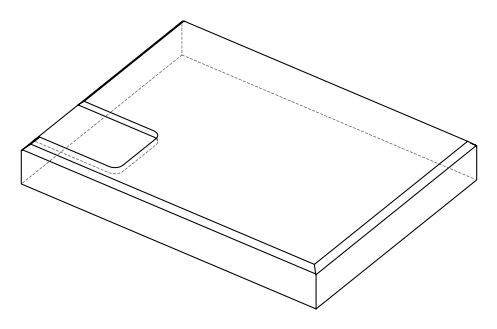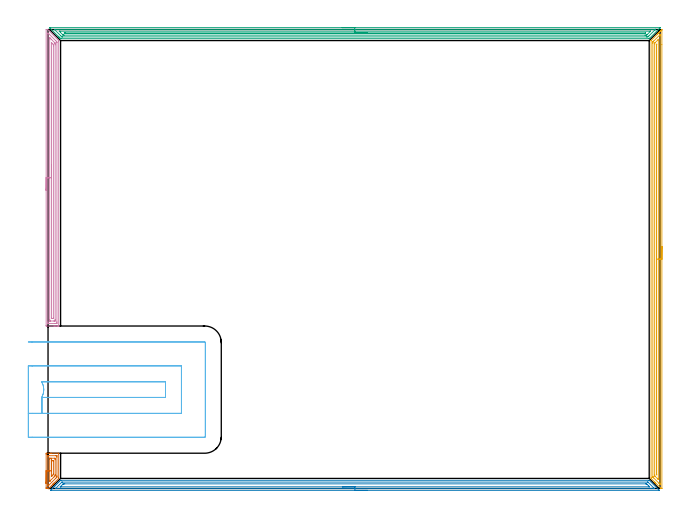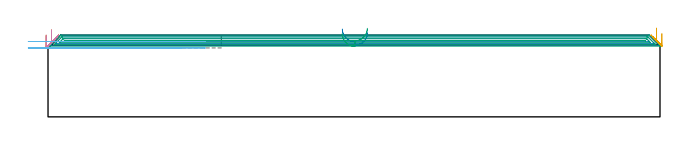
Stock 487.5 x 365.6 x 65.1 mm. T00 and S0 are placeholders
(PLAN: 6 operations, 1 tool changes, 51.5 min)
(1 AREA_MILL | FG_CHAMFER_SURFACE | UGT0205_001 | 1.02 min | 1699 mm3)
(2 AREA_MILL_1 | FG_CHAMFER_SURFACE_1 | UGT0205_001 | 11.68 min | 15357 mm3)
(3 AREA_MILL_2 | FG_CHAMFER_SURFACE_2 | UGT0205_001 | 15.45 min | 18879 mm3)
(4 AREA_MILL_3 | FG_CHAMFER_SURFACE_3 | UGT0205_001 | 7.66 min | 11830 mm3)
(5 AREA_MILL_4 | FG_CHAMFER_SURFACE_4 | UGT0205_001 | 11.59 min | 13121 mm3)
(6 MILL_SLOT | SLOT_PARTIAL_RECTANGULAR | UGT0201_109 | Follow Part, ap 6.35, ae 75% | 4.06 min | 141262 mm3)
(TOOL UGT0205_001 | Chamfer Mill 20 x 3 x 45 deg. | D20 FL50 Z2)
(TOOL UGT0201_109 | End Mill 25.4 mm | D25.4 FL25 Z2)
(OP 1 AREA_MILL)
G17 G21 G94 G90
T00 M6
G54
G17 G0 G90 X-1.5 Y4.05 S1061 M3
G43 Z75.1 H0
Z65.1
G94 G1 Y4.088 Z64.228 F250.
Y4.202 Z63.363
Y4.391 Z62.512
Y4.653 Z61.68
Y4.987 Z60.874
Y5.39 Z60.1
Y5.859 Z59.364
Y6.39 Z58.672
Y6.979 Z58.029
Y7.622 Z57.44
Y8.314 Z56.908
Y9.05 Z56.44
Y9.824 Z56.037
Y10.63 Z55.703
Y11.462 Z55.441
Y12.314 Z55.252
Y13.178 Z55.138
Y14.05 Z55.1
Y27.349
X-1.498 Y27.679 Z55.102
X-1.49 Y28.095 Z55.105
X-1.369 Y28.099 Z55.226
X1.297 Y28.1 Z57.891
X1.722 Z58.316
X2.574 Z59.174
X8.394 Z64.994
X8.493 Y28.09 Z65.093
X8.5 Y27.679 Z65.1
Y8.335
X8.501 Y8.006 Z65.084
X8.283 Y7.782 Z64.882
X4.732 Y4.231 Z61.331
X4.685 Y4.184 Z61.282
X4.638 Y4.137 Z61.237
X4.439 Y3.938 Z61.038
X4.389 Y3.888 Z60.986
X4.338 Y3.838 Z60.937
X4.146 Y3.645 Z60.745
X4.093 Y3.591 Z60.689
X4.038 Y3.538 Z60.637
X3.852 Y3.352 Z60.451
X3.796 Y3.295 Z60.393
X3.739 Y3.238 Z60.338
X3.559 Y3.059 Z60.158
X2.68 Y2.18 Z59.279
X0.921 Y0.421 Z57.521
X0.509 Y0.01 Z57.107
X0.408 Y0. Z57.007
X-0.944 Z55.655
X-1.185 Y0.001 Z55.415
X-1.493 Y0.005 Z55.107
X-1.497 Y0.148 Z55.103
X-1.499 Y0.421 Z55.101
X-1.5 Y0.971 Z55.1
Y4.241
Y14.05
X-0.086 Z56.514
Y25.071
X-0.082 Y25.92 Z56.518
X-0.08 Y25.945 Z56.52
X-0.056 Y26.09 Z56.544
X0.653 Y26.099 Z57.253
X6.167 Y26.1 Z62.767
X6.878 Y26.096 Z63.478
X7.056 Y26.09 Z63.656
X7.08 Y25.92 Z63.68
X7.083 Y25.893 Z63.683
X7.086 Y25.041 Z63.686
Y10.063
X7.083 Y9.214 Z63.683
X7.081 Y9.189 Z63.681
X7.056 Y9.017 Z63.656
X6.276 Y8.226 Z62.876
X0.53 Y2.48 Z57.13
X0.227 Y2.18 Z56.827
X0.082 Y2.044 Z56.682
X0.034 Y2.01 Z56.634
X-0.056 Z56.544
X-0.08 Y2.18 Z56.52
X-0.083 Y2.207 Z56.517
X-0.086 Y3.059 Z56.514
Y14.05
X1.328 Z57.928
X1.329 Y23.282 Z57.929
X1.331 Y23.669 Z57.931
X1.335 Y24.06 Z57.935
X1.341 Y24.091 Z57.941
X1.361 Y24.094 Z57.961
X1.412 Y24.097 Z58.012
X1.516 Y24.099 Z58.116
X1.722 Y24.1 Z58.322
X5.341 Y24.099 Z61.941
X5.657 Y24.09 Z62.257
X5.665 Y23.992 Z62.265
X5.668 Y23.776 Z62.268
X5.671 Y23.282 Z62.271
Y22.893
Y10.972
X5.669 Y10.586 Z62.269
X5.664 Y10.093 Z62.264
X5.481 Y9.892 Z62.081
X5.278 Y9.681 Z61.878
X5.045 Y9.445 Z61.645
X4.815 Y9.214 Z61.415
X1.509 Y5.908 Z58.109
X1.457 Y5.856 Z58.057
X1.398 Y5.8 Z57.998
X1.345 Y5.754 Z57.945
X1.336 Y5.747 Z57.936
X1.334 Y5.759 Z57.934
X1.331 Y5.805 Z57.931
X1.329 Y5.951 Z57.929
X1.328 Y6.086 Z57.928
Y14.05
X2.743 Z59.343
Y21.524
X2.747 Y21.898 Z59.347
X2.75 Y22.076 Z59.35
X2.927 Y22.091 Z59.527
X3.5 Y22.098 Z60.1
X3.807 Y22.1 Z60.407
X4.183 Y22.097 Z60.783
X4.223 Y22.095 Z60.823
X4.247 Y22.091 Z60.847
X4.25 Y22.069 Z60.85
X4.254 Y21.932 Z60.854
X4.257 Y21.654 Z60.857
Y21.524
Y11.982
X4.256 Y11.852 Z60.856
X4.25 Y11.11 Z60.85
X4.12 Y10.972 Z60.72
X3.813 Y10.663 Z60.413
X3.5 Y10.349 Z60.1
X3.245 Y10.093 Z59.845
X3.085 Y9.936 Z59.685
X2.926 Y9.782 Z59.526
X2.75 Y9.617 Z59.35
X2.744 Y9.962 Z59.344
X2.743 Y10.093 Z59.343
Y14.05
Y14.922 Z59.381
Y15.787 Z59.495
Y16.638 Z59.683
Y17.47 Z59.946
Y18.276 Z60.28
Y19.05 Z60.682
Y19.786 Z61.151
Y20.478 Z61.682
Y21.121 Z62.272
Y21.71 Z62.915
Y22.242 Z63.607
Y22.71 Z64.343
Y23.113 Z65.116
Y23.447 Z65.922
Y23.709 Z66.754
Y23.898 Z67.606
Y24.012 Z68.471
Y24.05 Z69.343
G0 Z75.1
M5
M2
(OP 2 AREA_MILL_1)
G17 G21 G94 G90
T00 M6
G54
G17 G0 G90 X254.45 Y-1.5 S1061 M3
G43 Z75.1 H0
Z67.1
G94 G1 X254.412 Z66.228 F250.
X254.298 Z65.364
X254.109 Z64.512
X253.847 Z63.68
X253.513 Z62.874
X253.11 Z62.1
X252.642 Z61.364
X252.11 Z60.672
X251.521 Z60.029
X250.878 Z59.44
X250.186 Z58.908
X249.45 Z58.44
X248.676 Z58.037
X247.87 Z57.703
X247.038 Z57.441
X246.186 Z57.252
X245.322 Z57.138
X244.45 Z57.1
X2.166
X2.014 Y-1.497 Z57.102
X2.035 Y-1.472 Z57.127
X2.18 Y-1.32 Z57.279
X2.761 Y-0.737 Z57.859
X3.126 Y-0.374 Z58.226
X3.644 Y0.146 Z58.743
X4.234 Y0.735 Z59.334
X4.415 Y0.916 Z59.514
X4.527 Y1.029 Z59.626
X5.117 Y1.617 Z60.217
X5.309 Y1.81 Z60.408
X5.41 Y1.912 Z60.509
X6. Y2.5 Z61.1
X6.65 Y3.15 Z61.749
X7.544 Y4.044 Z62.643
X8.438 Y4.938 Z63.537
X9.332 Y5.832 Z64.431
X9.977 Y6.477 Z65.075
X10. Y6.504 Z65.094
X10.66 Y6.5 Z65.1
X478.24
X478.9 Y6.504 Z65.094
X478.923 Y6.477 Z65.075
X478.928 Y6.472 Z65.071
X486.432 Y-1.031 Z57.566
X486.872 Y-1.472 Z57.128
X486.892 Y-1.492 Z57.106
X486.885 Y-1.496 Z57.103
X486.869 Y-1.5 Z57.1
X244.45
Y-0.086 Z58.514
X6.203 Y-0.085 Z58.515
X6.139
X5.907 Y-0.079 Z58.521
X5.885 Y-0.074 Z58.526
X5.892 Y-0.063 Z58.537
X5.906 Y-0.047 Z58.553
X6.001 Y0.051 Z58.651
X6.1 Y0.15 Z58.75
X10.673 Y4.722 Z63.322
X10.89 Y4.934 Z63.534
X10.991 Y5.029 Z63.629
X11.052 Y5.079 Z63.679
X11.63 Y5.086 Z63.686
X477.397 Y5.085 Z63.685
X477.811 Y5.08 Z63.68
X477.859 Y5.079 Z63.679
X477.942 Y5.001 Z63.601
X478.07 Y4.877 Z63.477
X478.227 Y4.723 Z63.323
X482.215 Y0.735 Z59.335
X482.697 Y0.25 Z58.85
X482.918 Y0.021 Z58.621
X483.006 Y-0.079 Z58.521
X482.697 Y-0.084 Z58.516
X482.633 Y-0.085 Z58.515
X244.45 Y-0.086 Z58.514
Y1.328 Z59.928
X10.673 Y1.329 Z59.929
X10.07 Y1.33 Z59.93
X9.816 Y1.333 Z59.933
X9.779 Y1.336 Z59.936
X9.751 Y1.341 Z59.941
X9.763 Y1.358 Z59.958
X9.779 Y1.378 Z59.978
X11.675 Y3.276 Z61.876
X11.783 Y3.383 Z61.983
X12.012 Y3.604 Z62.204
X12.076 Y3.665 Z62.265
X12.173 Y3.667 Z62.267
X12.461 Y3.67 Z62.27
X13.062 Y3.671 Z62.271
X13.355
X476.147
X476.439 Y3.67 Z62.27
X476.731 Y3.666 Z62.266
X476.811 Y3.665 Z62.265
X476.858 Y3.631 Z62.231
X476.945 Y3.548 Z62.148
X477.116 Y3.383 Z61.983
X477.333 Y3.168 Z61.768
X478.227 Y2.274 Z60.874
X478.883 Y1.617 Z60.217
X479.121 Y1.376 Z59.976
X479.152 Y1.336 Z59.936
Y1.335 Z59.935
X479.121 Y1.334 Z59.934
X478.519 Y1.329 Z59.929
X244.45 Y1.328 Z59.928
X243.578 Z59.966
X242.714 Z60.08
X241.862 Z60.269
X241.03 Z60.532
X240.224 Z60.865
X239.45 Z61.268
X238.714 Z61.737
X238.022 Z62.268
X237.379 Z62.857
X236.79 Z63.501
X236.258 Z64.193
X235.79 Z64.928
X235.387 Z65.702
X235.053 Z66.508
X234.791 Z67.34
X234.602 Z68.192
X234.488 Z69.057
X234.45 Z69.928
G0 Z75.1
M5
M2
(OP 3 AREA_MILL_2)
G17 G21 G94 G90
T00 M6
G54
G17 G0 G90 X234.35 Y367.1 S1061 M3
G43 Z75.1 H0
Z66.3
G94 G1 X234.388 Z65.428 F250.
X234.502 Z64.564
X234.691 Z63.712
X234.953 Z62.88
X235.287 Z62.074
X235.69 Z61.3
X236.159 Z60.564
X236.69 Z59.872
X237.279 Z59.229
X237.922 Z58.64
X238.614 Z58.108
X239.35 Z57.64
X240.124 Z57.237
X240.93 Z56.903
X241.762 Z56.641
X242.614 Z56.452
X243.478 Z56.338
X244.35 Z56.3
X487.44 Y367.099 Z56.299
X487.5 Y367.097 Z56.297
Y367.002 Z56.39
X487.499 Y366.997 Z56.396
X487.478 Y366.887 Z56.506
X487.396 Y366.795 Z56.602
X487.352 Y366.751 Z56.648
X479.339 Y358.738 Z64.66
X479.289 Y358.688 Z64.709
X478.942 Y358.343 Z65.055
X478.894 Y358.305 Z65.091
X478.843 Y358.3 Z65.1
X10.75
X9.995 Y358.304 Z65.09
X9.949 Y358.349 Z65.047
X9.857 Y358.442 Z64.956
X9.71 Y358.589 Z64.809
X9.56 Y358.738 Z64.658
X9.411 Y358.888 Z64.509
X9.273 Y359.026 Z64.372
X9.12 Y359.178 Z64.217
X8.964 Y359.335 Z64.063
X8.839 Y359.46 Z63.938
X8.679 Y359.618 Z63.776
X8.517 Y359.782 Z63.616
X8.405 Y359.894 Z63.504
X8.239 Y360.059 Z63.336
X8.071 Y360.228 Z63.17
X1.549 Y366.75 Z56.649
X1.371 Y366.932 Z56.468
X1.219 Y367.093 Z56.306
X1.371 Y367.1 Z56.3
X244.35
Y365.686 Z57.714
X483.407
X483.642 Y365.685 Z57.715
X483.759 Y365.683 Z57.717
X483.815 Y365.679 Z57.721
X483.817 Y365.678 Z57.722
X483.813 Y365.671 Z57.729
X483.622 Y365.473 Z57.927
X483.476 Y365.325 Z58.075
X483.309 Y365.159 Z58.241
X478.649 Y360.499 Z62.901
X478.3 Y360.153 Z63.247
X477.95 Y359.81 Z63.59
X477.846 Y359.72 Z63.68
X477.056 Y359.715 Z63.685
X476.959
X11.546
X11.149 Y359.719 Z63.681
X11.054 Y359.721 Z63.679
X10.928 Y359.833 Z63.567
X10.751 Y360.003 Z63.397
X10.251 Y360.499 Z62.901
X9.857 Y360.892 Z62.508
X5.391 Y365.359 Z58.041
X5.162 Y365.59 Z57.81
X5.127 Y365.627 Z57.773
X5.095 Y365.667 Z57.733
X5.088 Y365.679 Z57.721
X5.488 Y365.685 Z57.715
X244.35 Y365.686 Z57.714
Y364.272 Z59.128
X479.626 Y364.271 Z59.129
X479.736 Y364.27 Z59.13
X479.907 Y364.266 Z59.134
X479.952 Y364.265 Z59.135
X479.914 Y364.22 Z59.18
X479.871 Y364.172 Z59.228
X479.839 Y364.138 Z59.262
X479.736 Y364.035 Z59.365
X477.08 Y361.379 Z62.021
X477.056 Y361.356 Z62.044
X476.875 Y361.186 Z62.214
X476.812 Y361.135 Z62.265
X476.736 Y361.134 Z62.266
X476.416 Y361.13 Z62.27
X476.163 Y361.129 Z62.271
X475.524 Y361.128 Z62.272
X12.791 Y361.129 Z62.271
X12.537 Y361.13 Z62.27
X12.283 Y361.132 Z62.268
X12.114 Y361.135 Z62.265
X12.069 Y361.141 Z62.259
X12.047 Y361.16 Z62.24
X12. Y361.203 Z62.197
X11.82 Y361.379 Z62.021
X11.644 Y361.555 Z61.845
X9.857 Y363.342 Z60.058
X9.181 Y364.021 Z59.379
X8.964 Y364.243 Z59.157
X8.954 Y364.265 Z59.135
X8.964 Y364.266 Z59.134
X9.604 Y364.271 Z59.129
X244.35 Y364.272 Z59.128
Y362.857 Z60.543
X475.848
X476.016 Y362.855 Z60.545
X476.066 Y362.853 Z60.547
X476.087 Y362.851 Z60.549
X476.086 Y362.846 Z60.554
X476.033 Y362.788 Z60.612
X475.957 Y362.71 Z60.69
X475.829 Y362.589 Z60.811
X475.785 Y362.55 Z60.85
X475.703 Y362.547 Z60.853
X475.531 Y362.545 Z60.855
X475.27 Y362.543 Z60.857
X474.983
X14.037
X13.717 Y362.544 Z60.856
X13.43 Y362.546 Z60.854
X13.136 Y362.55 Z60.85
X12.974 Y362.687 Z60.713
X12.831 Y362.85 Z60.55
X13.111 Y362.854 Z60.546
X13.43 Y362.856 Z60.544
X13.718 Y362.857 Z60.543
X14.004
X244.35
X245.222 Z60.581
X246.087 Z60.695
X246.938 Z60.883
X247.77 Z61.146
X248.576 Z61.48
X249.35 Z61.882
X250.086 Z62.351
X250.778 Z62.882
X251.421 Z63.472
X252.01 Z64.115
X252.542 Z64.807
X253.01 Z65.543
X253.413 Z66.317
X253.747 Z67.122
X254.009 Z67.954
X254.198 Z68.806
X254.312 Z69.671
X254.35 Z70.543
G0 Z75.1
M5
M2
(OP 4 AREA_MILL_3)
G17 G21 G94 G90
T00 M6
G54
G17 G0 G90 X-1.5 Y237.5 S1061 M3
G43 Z75.1 H0
Z65.1
G94 G1 Y237.538 Z64.228 F250.
Y237.652 Z63.364
Y237.841 Z62.512
Y238.103 Z61.68
Y238.437 Z60.874
Y238.84 Z60.1
Y239.308 Z59.364
Y239.84 Z58.672
Y240.429 Z58.029
Y241.072 Z57.44
Y241.764 Z56.908
Y242.5 Z56.44
Y243.274 Z56.037
Y244.08 Z55.703
Y244.912 Z55.441
Y245.764 Z55.252
Y246.628 Z55.138
Y247.5 Z55.1
Y365.517
X-1.492 Y365.59 Z55.105
X-1.185 Y365.6 Z55.414
X-1.149 Z55.451
X-0.5 Z56.099
X-0.396 Y365.599 Z56.203
X-0.3 Y365.59 Z56.295
X-0.2 Y365.5 Z56.399
X8.393 Y356.907 Z64.993
X8.503 Y356.788 Z65.097
X8.5 Y356.082 Z65.1
Y129.572
X8.497 Y129.41 Z65.088
X8.459 Y129.406 Z65.05
X8.072 Y129.4 Z64.672
X7.74 Z64.339
X7.056 Z63.651
X5.825 Z62.422
X5.278 Z61.872
X4.662 Z61.258
X-1.218 Z55.379
X-1.492 Y129.41 Z55.106
X-1.499 Y129.683 Z55.099
Y129.7
X-1.5 Y247.5 Z55.1
X-0.086 Z56.514
X-0.085 Y362.301 Z56.515
X-0.084 Y362.33 Z56.516
X-0.056 Y362.894 Z56.544
X0.548 Y362.301 Z57.148
X6.167 Y356.683 Z62.767
X6.799 Y356.047 Z63.399
X7.056 Y355.783 Z63.656
X7.084 Y355.154 Z63.684
X7.085 Y355.124 Z63.685
X7.086 Y132.699 Z63.686
X7.084 Y131.805 Z63.684
Y131.777
X7.056 Y131.41 Z63.656
X6.568 Y131.402 Z63.168
X6.167 Y131.401 Z62.767
X5.681 Y131.4 Z62.281
X0.833 Y131.401 Z57.433
X0.345 Y131.402 Z56.945
X-0.056 Y131.41 Z56.544
X-0.083 Y131.805 Z56.517
X-0.085 Y131.835 Z56.515
X-0.086 Y132.699 Z56.514
Y247.5
X1.328 Z57.928
X1.329 Y358.23 Z57.929
X1.33 Y358.728 Z57.93
X1.333 Y358.958 Z57.933
X1.335 Y359.053 Z57.935
X1.673 Y358.728 Z58.273
X1.722 Y358.679 Z58.322
X2.567 Y357.834 Z59.167
X5.278 Y355.123 Z61.878
X5.492 Y354.907 Z62.092
X5.598 Y354.796 Z62.198
X5.649 Y354.74 Z62.249
X5.665 Y354.706 Z62.265
X5.666 Y354.656 Z62.266
X5.67 Y354.261 Z62.27
X5.671 Y353.865 Z62.271
Y353.367
Y134.486
X5.669 Y134.092 Z62.269
X5.664 Y133.592 Z62.264
X5.654 Y133.41 Z62.254
X5.467 Y133.402 Z62.067
X5.278 Y133.401 Z61.878
X4.58 Y133.4 Z61.18
X1.913 Z58.513
X1.722 Y133.401 Z58.322
X1.531 Y133.405 Z58.131
X1.404 Y133.41 Z58.004
X1.335 Y133.421 Z57.935
X1.333 Y133.461 Z57.933
X1.33 Y133.592 Z57.93
X1.329 Y133.988 Z57.929
X1.328 Y134.486 Z57.928
Y247.5
X2.743 Z59.343
Y355.021
X2.744 Y355.154 Z59.344
X2.747 Y355.191 Z59.347
X2.749 Y355.194 Z59.349
X2.754 Z59.354
X2.764 Y355.186 Z59.364
X3.69 Y354.261 Z60.29
X3.882 Y354.064 Z60.482
X4.25 Y353.685 Z60.85
X4.255 Y353.502 Z60.855
X4.256 Y353.367 Z60.856
X4.257 Y352.606 Z60.857
Y136.272
X4.253 Y135.516 Z60.853
X4.25 Y135.412 Z60.85
X4.151 Y135.408 Z60.751
X3.934 Y135.403 Z60.534
X3.5 Y135.4 Z60.1
X3.479 Z60.079
X3.059 Y135.402 Z59.659
X2.848 Y135.406 Z59.448
X2.75 Y135.41 Z59.35
X2.748 Y135.482 Z59.348
X2.743 Y136.14 Z59.343
Y136.272
Y247.5
Y248.372 Z59.381
Y249.236 Z59.495
Y250.088 Z59.683
Y250.92 Z59.946
Y251.726 Z60.28
Y252.5 Z60.682
Y253.236 Z61.151
Y253.928 Z61.682
Y254.571 Z62.272
Y255.16 Z62.915
Y255.692 Z63.607
Y256.16 Z64.343
Y256.563 Z65.116
Y256.897 Z65.922
Y257.159 Z66.754
Y257.348 Z67.606
Y257.462 Z68.471
Y257.5 Z69.343
G0 Z75.1
M5
M2
(OP 5 AREA_MILL_4)
G17 G21 G94 G90
T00 M6
G54
G17 G0 G90 X489. Y192.7 S1061 M3
G43 Z75.1 H0
Z66.5
G94 G1 Y192.662 Z65.628 F250.
Y192.548 Z64.764
Y192.359 Z63.912
Y192.097 Z63.08
Y191.763 Z62.274
Y191.36 Z61.5
Y190.892 Z60.764
Y190.36 Z60.072
Y189.771 Z59.429
Y189.128 Z58.84
Y188.436 Z58.308
Y187.7 Z57.84
Y186.926 Z57.437
Y186.12 Z57.103
Y185.288 Z56.841
Y184.437 Z56.652
Y183.572 Z56.538
Y182.7 Z56.5
Y0.161
X488.997 Y0.073 Z56.503
X488.993 Y0. Z56.507
X488.419 Y0.001 Z57.08
X488.404 Y0.003 Z57.095
X488.387 Y0.012 Z57.112
X488.2 Y0.198 Z57.296
X488.089 Y0.31 Z57.409
X487.855 Y0.545 Z57.645
X484.016 Y4.384 Z61.483
X483.971 Y4.428 Z61.526
X483.924 Y4.476 Z61.575
X483.73 Y4.67 Z61.769
X483.679 Y4.719 Z61.818
X483.626 Y4.773 Z61.873
X483.444 Y4.956 Z62.055
X483.387 Y5.011 Z62.109
X480.651 Y7.748 Z64.848
X480.551 Y7.851 Z64.947
X480.401 Y8.005 Z65.086
X480.4 Y8.641 Z65.1
Y356.759
X480.406 Y356.795 Z65.091
X480.421 Y356.819 Z65.077
X480.577 Y356.977 Z64.922
X485.575 Y361.977 Z59.921
X485.713 Y362.115 Z59.784
X485.871 Y362.272 Z59.626
X486.013 Y362.415 Z59.483
X486.16 Y362.561 Z59.338
X486.3 Y362.701 Z59.197
X486.45 Y362.853 Z59.045
X486.941 Y363.341 Z58.559
X487.201 Y363.602 Z58.297
X487.325 Y363.727 Z58.171
X487.667 Y364.067 Z57.833
X487.87 Y364.27 Z57.629
X488.094 Y364.495 Z57.404
X488.2 Y364.602 Z57.296
X488.392 Y364.792 Z57.107
X488.494 Y364.894 Z57.006
X488.928 Y365.329 Z56.57
X488.988 Y365.387 Z56.51
X488.996 Y365.388 Z56.502
X488.999 Y365.387 Z56.499
X489. Y353.527 Z56.5
Y182.7
X487.586 Z57.914
X487.585 Y4.178 Z57.915
X487.582 Y3.47 Z57.918
X487.579 Y3.285 Z57.921
X487.576 Z57.924
X487.567 Z57.933
X486.888 Y3.962 Z58.612
X486.671 Y4.178 Z58.829
X482.512 Y8.338 Z62.988
X482.211 Y8.641 Z63.289
X481.897 Y8.965 Z63.603
X481.821 Y9.047 Z63.679
X481.819 Y9.087 Z63.681
X481.816 Y9.175 Z63.684
X481.815 Y9.353 Z63.685
X481.814 Y9.534 Z63.686
X481.815 Y354.793 Z63.685
Y354.974
X481.821 Y355.679 Z63.679
X481.828 Y355.767 Z63.672
X481.921 Y355.866 Z63.579
X482.218 Y356.167 Z63.282
X482.512 Y356.463 Z62.988
X487.272 Y361.222 Z58.228
X487.37 Y361.318 Z58.13
X487.524 Y361.466 Z57.976
X487.576 Y361.514 Z57.924
X487.581 Y361.407 Z57.919
X487.584 Y361.222 Z57.916
X487.585 Y361.036 Z57.915
X487.586 Y360.51 Z57.914
Y182.7
X486.172 Z59.328
X486.171 Y7.748 Z59.329
X486.17 Y7.588 Z59.33
X486.166 Y7.425 Z59.334
X486.156 Y7.155 Z59.344
X486.013 Y7.294 Z59.487
X485.552 Y7.748 Z59.948
X483.766 Y9.534 Z61.734
X483.387 Y9.915 Z62.113
X483.264 Y10.044 Z62.236
X483.236 Y10.075 Z62.264
X483.233 Y10.156 Z62.267
X483.23 Y10.264 Z62.27
X483.229 Y10.426 Z62.271
Y10.588 Z62.272
Y354.243 Z62.271
X483.231 Y354.405 Z62.269
X483.236 Y354.724 Z62.264
X483.387 Y354.886 Z62.113
X483.43 Y354.93 Z62.07
X486.152 Y357.651 Z59.348
X486.161 Y357.655 Z59.339
X486.166 Y357.654 Z59.334
X486.167 Y357.651 Z59.333
X486.171 Y357.542 Z59.329
Y357.489
X486.172 Y182.7 Z59.328
X484.757 Z60.743
Y11.143
X484.753 Y11.027 Z60.747
X484.751 Y11.004 Z60.749
X484.75 Z60.75
X484.734 Y11.017 Z60.766
X484.701 Y11.05 Z60.799
X484.67 Y11.086 Z60.83
X484.657 Y11.104 Z60.843
X484.65 Y11.145 Z60.85
X484.645 Y11.26 Z60.855
X484.643 Y11.319 Z60.857
Y352.801
X484.644 Y353.188 Z60.856
X484.647 Y353.576 Z60.853
X484.649 Y353.687 Z60.851
X484.703 Y353.747 Z60.797
X484.74 Y353.783 Z60.76
X484.75 Y353.789 Z60.75
X484.751 Y353.787 Z60.749
X484.754 Y353.752 Z60.746
X484.756 Y353.693 Z60.744
X484.757 Y353.576 Z60.743
Y353.188
Y182.7
Y181.828 Z60.781
Y180.964 Z60.895
Y180.112 Z61.083
Y179.28 Z61.346
Y178.474 Z61.68
Y177.7 Z62.082
Y176.964 Z62.551
Y176.272 Z63.082
Y175.629 Z63.672
Y175.04 Z64.315
Y174.509 Z65.007
Y174.04 Z65.743
Y173.637 Z66.516
Y173.303 Z67.322
Y173.041 Z68.154
Y172.852 Z69.006
Y172.738 Z69.871
Y172.7 Z70.743
G0 Z75.1
M5
M2
(OP 6 MILL_SLOT)
G17 G21 G94 G90
T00 M6
G54
G17 G0 G90 X-15.7 Y59.85 S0 M3
G43 Z75.1 H0
Z60.
G94 G1 X-12.7 F250.
X-4.994 F500.
Y72.55
G3 X-4.994 Y84.95 R12.7
G1 X93.55
Y72.55
X-4.994
Y59.85
X106.25
Y97.65
X-12.7
X-15.7 F250.
Y40.8
X-12.7
X124.8 F500.
G3 X125.3 Y41.3 R0.5
G1 Y116.2
G3 X124.8 Y116.7 R0.5
G1 X-12.7
X-15.7 F250.
G0 Y59.85 Z54.9
G1 X-12.7
X-4.994 F500.
Y72.55
G3 X-4.994 Y84.95 R12.7
G1 X93.55
Y72.55
X-4.994
Y59.85
X106.25
Y97.65
X-12.7
X-15.7 F250.
Y40.8
X-12.7
X124.8 F500.
G3 X125.3 Y41.3 R0.5
G1 Y116.2
G3 X124.8 Y116.7 R0.5
G1 X-12.7
X-15.7 F250.
G0 Z75.1
M5
M2
